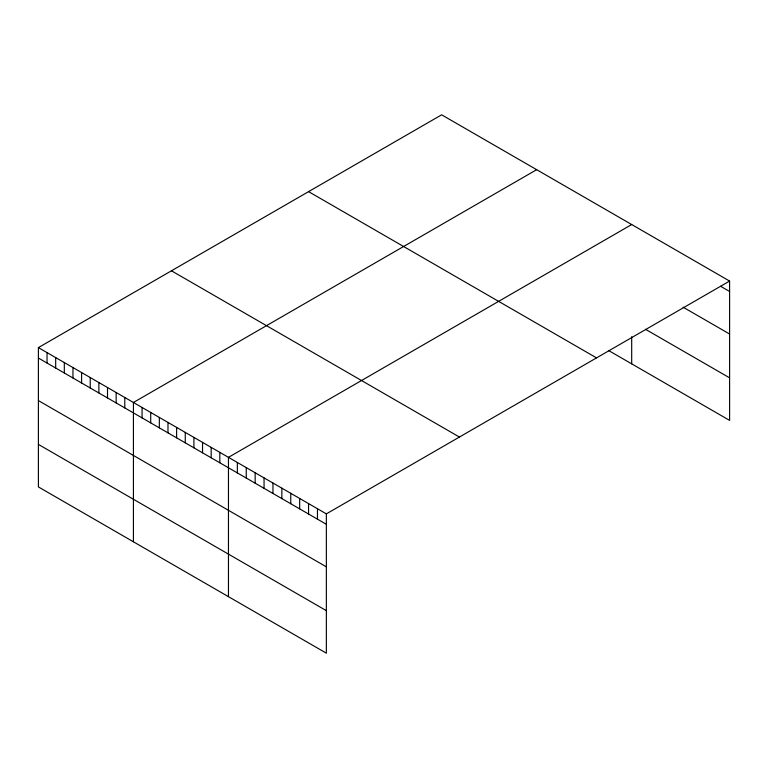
<?xml version="1.0" encoding="UTF-8"?>
<svg xmlns="http://www.w3.org/2000/svg" width="768" height="768" viewBox="0 0 768 768"><rect width="100%" height="100%" fill="white"/><g stroke="black" fill="none" stroke-linecap="round" stroke-linejoin="round"><path stroke-width="1.15" d="M729.6 281.069L326.362 513.869L326.362 653.184L38.4 486.931L38.4 347.616L441.638 114.816L729.6 281.069L729.6 420.384L608.659 350.554M536.669 169.68L133.43 402.48L133.43 541.795M631.69 224.544L228.461 457.344L228.461 596.659M720.701 286.349L729.6 291.485M683.117 307.19L729.6 334.022M645.542 329.318L729.6 377.846M308.573 191.635L596.534 357.888M171.466 270.797L459.427 437.05M38.4 347.616L326.362 513.869M38.4 358.042L326.362 524.294M38.4 400.579L326.362 566.832M38.4 444.403L326.362 610.656M631.69 336.682L631.69 363.859M317.462 508.733L317.462 519.158M308.563 503.597L308.563 514.013M299.664 498.461L299.664 508.877M290.765 493.315L290.765 503.741M281.856 488.179L281.856 498.605M272.957 483.043L272.957 493.459M264.058 477.898L264.058 488.323M255.158 472.762L255.158 483.187M246.259 467.626L246.259 478.042M237.36 462.49L237.36 472.906M219.821 452.362L219.821 462.778M211.181 447.37L211.181 457.795M202.541 442.387L202.541 452.803M193.901 437.395L193.901 447.821M185.261 432.413L185.261 442.829M176.621 427.421L176.621 437.846M167.981 422.429L167.981 432.854M159.341 417.446L159.341 427.862M150.71 412.454L150.71 422.88M142.07 407.472L142.07 417.888M124.79 397.498L124.79 407.914M116.15 392.506L116.15 402.931M107.51 387.523L107.51 397.939M98.87 382.531L98.87 392.957M90.23 377.549L90.23 387.965M81.59 372.557L81.59 382.982M72.96 367.565L72.96 377.99M64.32 362.582L64.32 372.998M55.68 357.59L55.68 368.016M47.04 352.608L47.04 363.024"/></g></svg>
